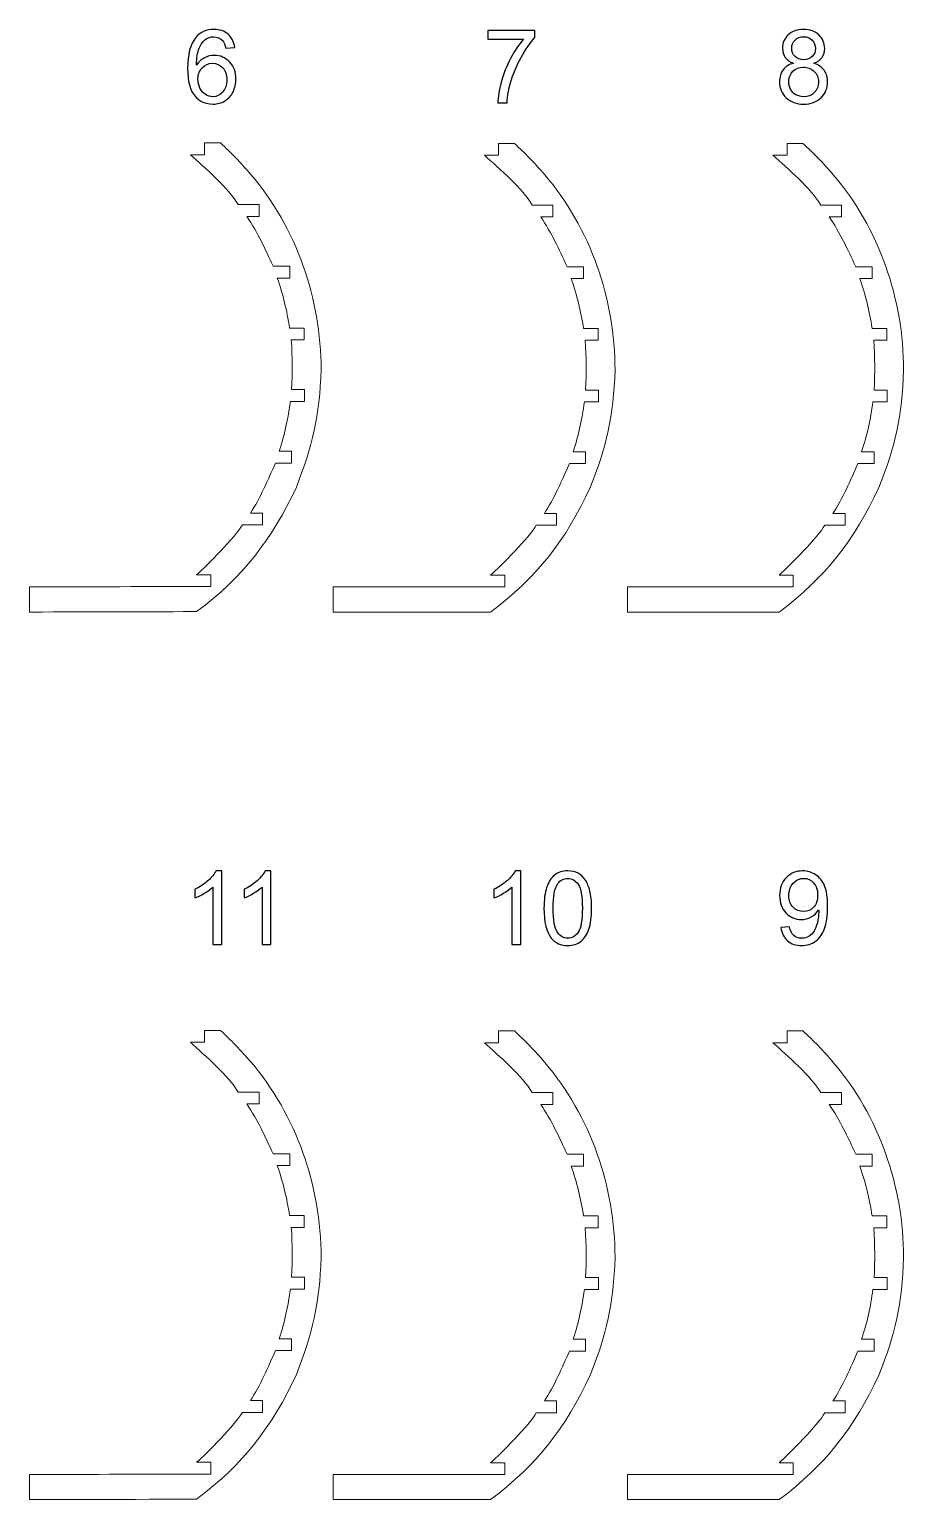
# Model space of a CAD drawing. Header units: millimetres. Extents: x 467 to 1359, y -935 to 982.
# Drawn here: x 1136.7 to 1359.4, y -488.8 to -114.6 of the extents above; entities that cross this region are included whole.
import ezdxf

# ---------------------------------------------------------------- set-up
doc = ezdxf.new("R2010")
doc.units = ezdxf.units.MM
doc.header["$MEASUREMENT"] = 0
doc.layers.add('layer 1', color=7, linetype='Continuous')

msp = doc.modelspace()

# ---------------------------------------------------------------- linework, layer by layer
at = {"layer": 'layer 1', "color": 242}
for points, knots in [([(1189.026, -119.2128), (1189.026, -119.2128), (1186.7628, -119.395), (1186.7628, -119.395), (1186.7628, -119.395), (1186.559, -118.4974), (1186.2685, -117.8427), (1185.8913, -117.4352), (1185.8913, -117.4352), (1185.2712, -116.7805), (1184.5038, -116.4553), (1183.5933, -116.4553), (1183.5933, -116.4553), (1182.8606, -116.4553), (1182.2102, -116.6591), (1181.6509, -117.0666), (1181.6509, -117.0666), (1180.9311, -117.5913), (1180.3675, -118.3544), (1179.9469, -119.3603), (1179.9469, -119.3603), (1179.5307, -120.3705), (1179.3139, -121.8056), (1179.2965, -123.6657), (1179.2965, -123.6657), (1179.8472, -122.8289), (1180.5236, -122.2045), (1181.3213, -121.8013), (1181.3213, -121.8013), (1182.1191, -121.3937), (1182.9516, -121.19), (1183.8274, -121.19), (1183.8274, -121.19), (1185.3536, -121.19), (1186.6544, -121.7536), (1187.7296, -122.8766), (1187.7296, -122.8766), (1188.8006, -123.9996), (1189.3382, -125.4477), (1189.3382, -127.2297), (1189.3382, -127.2297), (1189.3382, -128.4004), (1189.0867, -129.4843), (1188.5838, -130.4902), (1188.5838, -130.4902), (1188.0765, -131.4961), (1187.3871, -132.2636), (1186.5026, -132.7969), (1186.5026, -132.7969), (1185.6224, -133.3302), (1184.6209, -133.599), (1183.5022, -133.599), (1183.5022, -133.599), (1181.5988, -133.599), (1180.0423, -132.8966), (1178.8369, -131.4961), (1178.8369, -131.4961), (1177.6359, -130.0957), (1177.0333, -127.7847), (1177.0333, -124.5675), (1177.0333, -124.5675), (1177.0333, -120.9688), (1177.701, -118.35), (1179.0321, -116.7154), (1179.0321, -116.7154), (1180.194, -115.2933), (1181.7593, -114.5822), (1183.732, -114.5822), (1183.732, -114.5822), (1185.1975, -114.5822), (1186.4029, -114.9941), (1187.3394, -115.8136), (1187.3394, -115.8136), (1188.2759, -116.6331), (1188.8396, -117.7647), (1189.026, -119.2128)], [0, 0, 0, 0, 0.05, 0.05, 0.05, 0.05, 0.1, 0.1, 0.1, 0.1, 0.15, 0.15, 0.15, 0.15, 0.2, 0.2, 0.2, 0.2, 0.25, 0.25, 0.25, 0.25, 0.3, 0.3, 0.3, 0.3, 0.35, 0.35, 0.35, 0.35, 0.4, 0.4, 0.4, 0.4, 0.45, 0.45, 0.45, 0.45, 0.5, 0.5, 0.5, 0.5, 0.55, 0.55, 0.55, 0.55, 0.6, 0.6, 0.6, 0.6, 0.65, 0.65, 0.65, 0.65, 0.7, 0.7, 0.7, 0.7, 0.75, 0.75, 0.75, 0.75, 0.8, 0.8, 0.8, 0.8, 0.85, 0.85, 0.85, 0.85, 0.9, 0.9, 0.9, 0.9, 1, 1, 1, 1]), ([(1253.4674, -117.0796), (1253.4674, -117.0796), (1253.4674, -114.8944), (1253.4674, -114.8944), (1253.4674, -114.8944), (1253.4674, -114.8944), (1265.5122, -114.8944), (1265.5122, -114.8944), (1265.5122, -114.8944), (1265.5122, -114.8944), (1265.5122, -116.6634), (1265.5122, -116.6634), (1265.5122, -116.6634), (1264.3285, -117.9251), (1263.1492, -119.6031), (1261.9872, -121.6973), (1261.9872, -121.6973), (1260.8209, -123.7914), (1259.9234, -125.9463), (1259.286, -128.1619), (1259.286, -128.1619), (1258.8308, -129.7185), (1258.5359, -131.4311), (1258.4102, -133.2868), (1258.4102, -133.2868), (1258.4102, -133.2868), (1256.0689, -133.2868), (1256.0689, -133.2868), (1256.0689, -133.2868), (1256.0949, -131.8213), (1256.381, -130.048), (1256.9317, -127.9711), (1256.9317, -127.9711), (1257.4823, -125.89), (1258.2671, -123.8868), (1259.2947, -121.9574), (1259.2947, -121.9574), (1260.3223, -120.028), (1261.4149, -118.4021), (1262.5725, -117.0796), (1262.5725, -117.0796), (1262.5725, -117.0796), (1253.4674, -117.0796), (1253.4674, -117.0796)], [0, 0, 0, 0, 0.08333333, 0.08333333, 0.08333333, 0.08333333, 0.16666667, 0.16666667, 0.16666667, 0.16666667, 0.25, 0.25, 0.25, 0.25, 0.33333333, 0.33333333, 0.33333333, 0.33333333, 0.41666667, 0.41666667, 0.41666667, 0.41666667, 0.5, 0.5, 0.5, 0.5, 0.58333333, 0.58333333, 0.58333333, 0.58333333, 0.66666667, 0.66666667, 0.66666667, 0.66666667, 0.75, 0.75, 0.75, 0.75, 0.83333333, 0.83333333, 0.83333333, 0.83333333, 1, 1, 1, 1]), ([(1331.369, -123.1888), (1330.4195, -122.8419), (1329.7171, -122.3433), (1329.2575, -121.7016), (1329.2575, -121.7016), (1328.8022, -121.0556), (1328.5724, -120.2838), (1328.5724, -119.3863), (1328.5724, -119.3863), (1328.5724, -118.0292), (1329.058, -116.8932), (1330.0293, -115.9697), (1330.0293, -115.9697), (1331.0048, -115.0462), (1332.2969, -114.5822), (1333.9141, -114.5822), (1333.9141, -114.5822), (1335.5357, -114.5822), (1336.8451, -115.0548), (1337.8337, -116), (1337.8337, -116), (1338.8222, -116.9452), (1339.3165, -118.0942), (1339.3165, -119.4513), (1339.3165, -119.4513), (1339.3165, -120.3141), (1339.091, -121.0686), (1338.6401, -121.7059), (1338.6401, -121.7059), (1338.1892, -122.3476), (1337.5041, -122.8419), (1336.5806, -123.1888), (1336.5806, -123.1888), (1337.7209, -123.5616), (1338.5838, -124.16), (1339.1778, -124.9924), (1339.1778, -124.9924), (1339.7718, -125.8206), (1340.0709, -126.8091), (1340.0709, -127.9625), (1340.0709, -127.9625), (1340.0709, -129.5537), (1339.5073, -130.8891), (1338.3843, -131.9731), (1338.3843, -131.9731), (1337.257, -133.057), (1335.7785, -133.599), (1333.9445, -133.599), (1333.9445, -133.599), (1332.1104, -133.599), (1330.6319, -133.057), (1329.5046, -131.9687), (1329.5046, -131.9687), (1328.3817, -130.8804), (1327.818, -129.5233), (1327.818, -127.8974), (1327.818, -127.8974), (1327.818, -126.6877), (1328.1258, -125.6732), (1328.7415, -124.858), (1328.7415, -124.858), (1329.3572, -124.0386), (1330.233, -123.4836), (1331.369, -123.1888)], [0, 0, 0, 0, 0.05882353, 0.05882353, 0.05882353, 0.05882353, 0.11764706, 0.11764706, 0.11764706, 0.11764706, 0.17647059, 0.17647059, 0.17647059, 0.17647059, 0.23529412, 0.23529412, 0.23529412, 0.23529412, 0.29411765, 0.29411765, 0.29411765, 0.29411765, 0.35294118, 0.35294118, 0.35294118, 0.35294118, 0.41176471, 0.41176471, 0.41176471, 0.41176471, 0.47058824, 0.47058824, 0.47058824, 0.47058824, 0.52941176, 0.52941176, 0.52941176, 0.52941176, 0.58823529, 0.58823529, 0.58823529, 0.58823529, 0.64705882, 0.64705882, 0.64705882, 0.64705882, 0.70588235, 0.70588235, 0.70588235, 0.70588235, 0.76470588, 0.76470588, 0.76470588, 0.76470588, 0.82352941, 0.82352941, 0.82352941, 0.82352941, 0.88235294, 0.88235294, 0.88235294, 0.88235294, 1, 1, 1, 1]), ([(1330.9138, -119.3039), (1330.9138, -120.1884), (1331.1956, -120.9081), (1331.7549, -121.4675), (1331.7549, -121.4675), (1332.3185, -122.0268), (1333.0556, -122.3086), (1333.9705, -122.3086), (1333.9705, -122.3086), (1334.8593, -122.3086), (1335.5791, -122.0311), (1336.1384, -121.4761), (1336.1384, -121.4761), (1336.6977, -120.9211), (1336.9752, -120.2404), (1336.9752, -119.434), (1336.9752, -119.434), (1336.9752, -118.5928), (1336.689, -117.8861), (1336.1124, -117.3138), (1336.1124, -117.3138), (1335.54, -116.7415), (1334.816, -116.4553), (1333.9445, -116.4553), (1333.9445, -116.4553), (1333.0643, -116.4553), (1332.3402, -116.7371), (1331.7679, -117.2964), (1331.7679, -117.2964), (1331.1999, -117.8557), (1330.9138, -118.5235), (1330.9138, -119.3039)], [0, 0, 0, 0, 0.11111111, 0.11111111, 0.11111111, 0.11111111, 0.22222222, 0.22222222, 0.22222222, 0.22222222, 0.33333333, 0.33333333, 0.33333333, 0.33333333, 0.44444444, 0.44444444, 0.44444444, 0.44444444, 0.55555556, 0.55555556, 0.55555556, 0.55555556, 0.66666667, 0.66666667, 0.66666667, 0.66666667, 0.77777778, 0.77777778, 0.77777778, 0.77777778, 1, 1, 1, 1]), ([(1179.6607, -127.2514), (1179.6607, -128.0405), (1179.8298, -128.7949), (1180.1637, -129.5147), (1180.1637, -129.5147), (1180.4975, -130.2344), (1180.9658, -130.7807), (1181.5598, -131.1579), (1181.5598, -131.1579), (1182.1582, -131.5351), (1182.7912, -131.7259), (1183.4632, -131.7259), (1183.4632, -131.7259), (1184.4388, -131.7259), (1185.2712, -131.3357), (1185.9606, -130.5553), (1185.9606, -130.5553), (1186.65, -129.7748), (1186.9969, -128.7169), (1186.9969, -127.3771), (1186.9969, -127.3771), (1186.9969, -126.0894), (1186.6544, -125.0748), (1185.9736, -124.3334), (1185.9736, -124.3334), (1185.2929, -123.592), (1184.4258, -123.2191), (1183.3722, -123.2191), (1183.3722, -123.2191), (1182.3403, -123.2191), (1181.4601, -123.592), (1180.7404, -124.3334), (1180.7404, -124.3334), (1180.0206, -125.0748), (1179.6607, -126.046), (1179.6607, -127.2514)], [0, 0, 0, 0, 0.1, 0.1, 0.1, 0.1, 0.2, 0.2, 0.2, 0.2, 0.3, 0.3, 0.3, 0.3, 0.4, 0.4, 0.4, 0.4, 0.5, 0.5, 0.5, 0.5, 0.6, 0.6, 0.6, 0.6, 0.7, 0.7, 0.7, 0.7, 0.8, 0.8, 0.8, 0.8, 1, 1, 1, 1]), ([(1330.1593, -127.9148), (1330.1593, -128.5695), (1330.3111, -129.1982), (1330.6146, -129.8095), (1330.6146, -129.8095), (1330.9181, -130.4165), (1331.3777, -130.8891), (1331.9934, -131.223), (1331.9934, -131.223), (1332.6047, -131.5568), (1333.2637, -131.7259), (1333.9618, -131.7259), (1333.9618, -131.7259), (1335.0631, -131.7259), (1335.9649, -131.3747), (1336.6717, -130.6723), (1336.6717, -130.6723), (1337.3784, -129.9699), (1337.7296, -129.0768), (1337.7296, -127.9928), (1337.7296, -127.9928), (1337.7296, -126.8915), (1337.3654, -125.981), (1336.6413, -125.2613), (1336.6413, -125.2613), (1335.9129, -124.5415), (1334.9937, -124.1817), (1333.8881, -124.1817), (1333.8881, -124.1817), (1332.8042, -124.1817), (1331.9153, -124.5372), (1331.2129, -125.2483), (1331.2129, -125.2483), (1330.5105, -125.9593), (1330.1593, -126.8482), (1330.1593, -127.9148)], [0, 0, 0, 0, 0.1, 0.1, 0.1, 0.1, 0.2, 0.2, 0.2, 0.2, 0.3, 0.3, 0.3, 0.3, 0.4, 0.4, 0.4, 0.4, 0.5, 0.5, 0.5, 0.5, 0.6, 0.6, 0.6, 0.6, 0.7, 0.7, 0.7, 0.7, 0.8, 0.8, 0.8, 0.8, 1, 1, 1, 1]), ([(1185.7222, -347.4937), (1185.7222, -347.4937), (1183.4329, -347.4937), (1183.4329, -347.4937), (1183.4329, -347.4937), (1183.4329, -347.4937), (1183.4329, -332.9168), (1183.4329, -332.9168), (1183.4329, -332.9168), (1182.8822, -333.4458), (1182.1582, -333.9704), (1181.265, -334.495), (1181.265, -334.495), (1180.3718, -335.0197), (1179.5654, -335.4142), (1178.8543, -335.6744), (1178.8543, -335.6744), (1178.8543, -335.6744), (1178.8543, -333.4631), (1178.8543, -333.4631), (1178.8543, -333.4631), (1180.1333, -332.8648), (1181.252, -332.1364), (1182.2102, -331.2779), (1182.2102, -331.2779), (1183.1684, -330.4237), (1183.8491, -329.5956), (1184.248, -328.7891), (1184.248, -328.7891), (1184.248, -328.7891), (1185.7222, -328.7891), (1185.7222, -328.7891), (1185.7222, -328.7891), (1185.7222, -328.7891), (1185.7222, -347.4937), (1185.7222, -347.4937)], [0, 0, 0, 0, 0.1, 0.1, 0.1, 0.1, 0.2, 0.2, 0.2, 0.2, 0.3, 0.3, 0.3, 0.3, 0.4, 0.4, 0.4, 0.4, 0.5, 0.5, 0.5, 0.5, 0.6, 0.6, 0.6, 0.6, 0.7, 0.7, 0.7, 0.7, 0.8, 0.8, 0.8, 0.8, 1, 1, 1, 1]), ([(1198.2613, -347.4937), (1198.2613, -347.4937), (1195.972, -347.4937), (1195.972, -347.4937), (1195.972, -347.4937), (1195.972, -347.4937), (1195.972, -332.9168), (1195.972, -332.9168), (1195.972, -332.9168), (1195.4213, -333.4458), (1194.6973, -333.9704), (1193.8041, -334.495), (1193.8041, -334.495), (1192.9109, -335.0197), (1192.1045, -335.4142), (1191.3934, -335.6744), (1191.3934, -335.6744), (1191.3934, -335.6744), (1191.3934, -333.4631), (1191.3934, -333.4631), (1191.3934, -333.4631), (1192.6724, -332.8648), (1193.7911, -332.1364), (1194.7493, -331.2779), (1194.7493, -331.2779), (1195.7075, -330.4237), (1196.3882, -329.5956), (1196.7871, -328.7891), (1196.7871, -328.7891), (1196.7871, -328.7891), (1198.2613, -328.7891), (1198.2613, -328.7891), (1198.2613, -328.7891), (1198.2613, -328.7891), (1198.2613, -347.4937), (1198.2613, -347.4937)], [0, 0, 0, 0, 0.1, 0.1, 0.1, 0.1, 0.2, 0.2, 0.2, 0.2, 0.3, 0.3, 0.3, 0.3, 0.4, 0.4, 0.4, 0.4, 0.5, 0.5, 0.5, 0.5, 0.6, 0.6, 0.6, 0.6, 0.7, 0.7, 0.7, 0.7, 0.8, 0.8, 0.8, 0.8, 1, 1, 1, 1]), ([(1261.9222, -347.4937), (1261.9222, -347.4937), (1259.6329, -347.4937), (1259.6329, -347.4937), (1259.6329, -347.4937), (1259.6329, -347.4937), (1259.6329, -332.9168), (1259.6329, -332.9168), (1259.6329, -332.9168), (1259.0822, -333.4458), (1258.3582, -333.9704), (1257.465, -334.495), (1257.465, -334.495), (1256.5718, -335.0197), (1255.7654, -335.4142), (1255.0543, -335.6744), (1255.0543, -335.6744), (1255.0543, -335.6744), (1255.0543, -333.4631), (1255.0543, -333.4631), (1255.0543, -333.4631), (1256.3333, -332.8648), (1257.452, -332.1364), (1258.4102, -331.2779), (1258.4102, -331.2779), (1259.3684, -330.4237), (1260.0491, -329.5956), (1260.448, -328.7891), (1260.448, -328.7891), (1260.448, -328.7891), (1261.9222, -328.7891), (1261.9222, -328.7891), (1261.9222, -328.7891), (1261.9222, -328.7891), (1261.9222, -347.4937), (1261.9222, -347.4937)], [0, 0, 0, 0, 0.1, 0.1, 0.1, 0.1, 0.2, 0.2, 0.2, 0.2, 0.3, 0.3, 0.3, 0.3, 0.4, 0.4, 0.4, 0.4, 0.5, 0.5, 0.5, 0.5, 0.6, 0.6, 0.6, 0.6, 0.7, 0.7, 0.7, 0.7, 0.8, 0.8, 0.8, 0.8, 1, 1, 1, 1]), ([(1267.8058, -338.3018), (1267.8058, -336.1036), (1268.0313, -334.3259), (1268.4822, -332.9818), (1268.4822, -332.9818), (1268.9375, -331.6334), (1269.6095, -330.5972), (1270.5027, -329.8731), (1270.5027, -329.8731), (1271.3915, -329.149), (1272.5145, -328.7891), (1273.8672, -328.7891), (1273.8672, -328.7891), (1274.8645, -328.7891), (1275.7403, -328.9886), (1276.4991, -329.3918), (1276.4991, -329.3918), (1277.2535, -329.795), (1277.8778, -330.376), (1278.3634, -331.1348), (1278.3634, -331.1348), (1278.8491, -331.8892), (1279.2306, -332.8127), (1279.5081, -333.901), (1279.5081, -333.901), (1279.7899, -334.9893), (1279.9287, -336.4591), (1279.9287, -338.3018), (1279.9287, -338.3018), (1279.9287, -340.4871), (1279.7032, -342.2561), (1279.2566, -343.6002), (1279.2566, -343.6002), (1278.81, -344.9486), (1278.138, -345.9848), (1277.2448, -346.7133), (1277.2448, -346.7133), (1276.356, -347.4417), (1275.2287, -347.8059), (1273.8672, -347.8059), (1273.8672, -347.8059), (1272.0766, -347.8059), (1270.6674, -347.1685), (1269.6442, -345.8895), (1269.6442, -345.8895), (1268.4172, -344.3286), (1267.8058, -341.8008), (1267.8058, -338.3018)], [0, 0, 0, 0, 0.07692308, 0.07692308, 0.07692308, 0.07692308, 0.15384615, 0.15384615, 0.15384615, 0.15384615, 0.23076923, 0.23076923, 0.23076923, 0.23076923, 0.30769231, 0.30769231, 0.30769231, 0.30769231, 0.38461538, 0.38461538, 0.38461538, 0.38461538, 0.46153846, 0.46153846, 0.46153846, 0.46153846, 0.53846154, 0.53846154, 0.53846154, 0.53846154, 0.61538462, 0.61538462, 0.61538462, 0.61538462, 0.69230769, 0.69230769, 0.69230769, 0.69230769, 0.76923077, 0.76923077, 0.76923077, 0.76923077, 0.84615385, 0.84615385, 0.84615385, 0.84615385, 1, 1, 1, 1]), ([(1328.1822, -343.1753), (1328.1822, -343.1753), (1330.3674, -342.9932), (1330.3674, -342.9932), (1330.3674, -342.9932), (1330.5539, -344.0251), (1330.9094, -344.7708), (1331.434, -345.2348), (1331.434, -345.2348), (1331.9587, -345.6987), (1332.6307, -345.9328), (1333.4545, -345.9328), (1333.4545, -345.9328), (1334.1569, -345.9328), (1334.7726, -345.7724), (1335.3059, -345.4472), (1335.3059, -345.4472), (1335.8392, -345.1264), (1336.2728, -344.6971), (1336.6066, -344.1551), (1336.6066, -344.1551), (1336.9405, -343.6175), (1337.2223, -342.8891), (1337.4521, -341.9742), (1337.4521, -341.9742), (1337.6819, -341.0594), (1337.7946, -340.1272), (1337.7946, -339.1777), (1337.7946, -339.1777), (1337.7946, -339.0779), (1337.7903, -338.9219), (1337.7816, -338.7181), (1337.7816, -338.7181), (1337.3264, -339.4465), (1336.702, -340.0405), (1335.9129, -340.4914), (1335.9129, -340.4914), (1335.1238, -340.9467), (1334.2653, -341.1721), (1333.3461, -341.1721), (1333.3461, -341.1721), (1331.8069, -341.1721), (1330.5062, -340.6128), (1329.4396, -339.4942), (1329.4396, -339.4942), (1328.3773, -338.3799), (1327.844, -336.9057), (1327.844, -335.076), (1327.844, -335.076), (1327.844, -333.1856), (1328.399, -331.6681), (1329.5133, -330.5148), (1329.5133, -330.5148), (1330.6233, -329.3658), (1332.015, -328.7891), (1333.693, -328.7891), (1333.693, -328.7891), (1334.8983, -328.7891), (1336.004, -329.1143), (1337.0099, -329.769), (1337.0099, -329.769), (1338.0114, -330.4194), (1338.7702, -331.3472), (1339.2905, -332.5569), (1339.2905, -332.5569), (1339.8108, -333.7623), (1340.0709, -335.5096), (1340.0709, -337.7946), (1340.0709, -337.7946), (1340.0709, -340.1749), (1339.8151, -342.0696), (1339.2992, -343.4788), (1339.2992, -343.4788), (1338.7832, -344.8922), (1338.0114, -345.9632), (1336.9925, -346.7003), (1336.9925, -346.7003), (1335.9736, -347.4373), (1334.7813, -347.8059), (1333.4112, -347.8059), (1333.4112, -347.8059), (1331.9543, -347.8059), (1330.7663, -347.4026), (1329.8428, -346.5919), (1329.8428, -346.5919), (1328.9236, -345.7811), (1328.3686, -344.6408), (1328.1822, -343.1753)], [0, 0, 0, 0, 0.04347826, 0.04347826, 0.04347826, 0.04347826, 0.08695652, 0.08695652, 0.08695652, 0.08695652, 0.13043478, 0.13043478, 0.13043478, 0.13043478, 0.17391304, 0.17391304, 0.17391304, 0.17391304, 0.2173913, 0.2173913, 0.2173913, 0.2173913, 0.26086957, 0.26086957, 0.26086957, 0.26086957, 0.30434783, 0.30434783, 0.30434783, 0.30434783, 0.34782609, 0.34782609, 0.34782609, 0.34782609, 0.39130435, 0.39130435, 0.39130435, 0.39130435, 0.43478261, 0.43478261, 0.43478261, 0.43478261, 0.47826087, 0.47826087, 0.47826087, 0.47826087, 0.52173913, 0.52173913, 0.52173913, 0.52173913, 0.56521739, 0.56521739, 0.56521739, 0.56521739, 0.60869565, 0.60869565, 0.60869565, 0.60869565, 0.65217391, 0.65217391, 0.65217391, 0.65217391, 0.69565217, 0.69565217, 0.69565217, 0.69565217, 0.73913043, 0.73913043, 0.73913043, 0.73913043, 0.7826087, 0.7826087, 0.7826087, 0.7826087, 0.82608696, 0.82608696, 0.82608696, 0.82608696, 0.86956522, 0.86956522, 0.86956522, 0.86956522, 0.91304348, 0.91304348, 0.91304348, 0.91304348, 1, 1, 1, 1]), ([(1270.1471, -338.3105), (1270.1471, -341.3759), (1270.5027, -343.4137), (1271.2181, -344.4196), (1271.2181, -344.4196), (1271.9335, -345.4299), (1272.818, -345.9328), (1273.8672, -345.9328), (1273.8672, -345.9328), (1274.9165, -345.9328), (1275.801, -345.4255), (1276.5164, -344.4153), (1276.5164, -344.4153), (1277.2318, -343.4007), (1277.5873, -341.3672), (1277.5873, -338.3105), (1277.5873, -338.3105), (1277.5873, -335.2451), (1277.2318, -333.2073), (1276.5164, -332.2014), (1276.5164, -332.2014), (1275.8053, -331.1912), (1274.9122, -330.6882), (1273.8412, -330.6882), (1273.8412, -330.6882), (1272.792, -330.6882), (1271.9508, -331.1348), (1271.3221, -332.0236), (1271.3221, -332.0236), (1270.5374, -333.1553), (1270.1471, -335.2538), (1270.1471, -338.3105)], [0, 0, 0, 0, 0.11111111, 0.11111111, 0.11111111, 0.11111111, 0.22222222, 0.22222222, 0.22222222, 0.22222222, 0.33333333, 0.33333333, 0.33333333, 0.33333333, 0.44444444, 0.44444444, 0.44444444, 0.44444444, 0.55555556, 0.55555556, 0.55555556, 0.55555556, 0.66666667, 0.66666667, 0.66666667, 0.66666667, 0.77777778, 0.77777778, 0.77777778, 0.77777778, 1, 1, 1, 1]), ([(1337.5215, -334.959), (1337.5215, -333.6495), (1337.1746, -332.609), (1336.4809, -331.8415), (1336.4809, -331.8415), (1335.7915, -331.0741), (1334.9504, -330.6882), (1333.9618, -330.6882), (1333.9618, -330.6882), (1332.9386, -330.6882), (1332.0541, -331.1001), (1331.3083, -331.9282), (1331.3083, -331.9282), (1330.5582, -332.7564), (1330.1853, -333.8316), (1330.1853, -335.1497), (1330.1853, -335.1497), (1330.1853, -336.3334), (1330.5409, -337.2959), (1331.2476, -338.033), (1331.2476, -338.033), (1331.9587, -338.7744), (1332.8432, -339.143), (1333.8968, -339.143), (1333.8968, -339.143), (1334.9547, -339.143), (1335.8219, -338.7744), (1336.5026, -338.033), (1336.5026, -338.033), (1337.1833, -337.2959), (1337.5215, -336.2684), (1337.5215, -334.959)], [0, 0, 0, 0, 0.11111111, 0.11111111, 0.11111111, 0.11111111, 0.22222222, 0.22222222, 0.22222222, 0.22222222, 0.33333333, 0.33333333, 0.33333333, 0.33333333, 0.44444444, 0.44444444, 0.44444444, 0.44444444, 0.55555556, 0.55555556, 0.55555556, 0.55555556, 0.66666667, 0.66666667, 0.66666667, 0.66666667, 0.77777778, 0.77777778, 0.77777778, 0.77777778, 1, 1, 1, 1])]:
    msp.add_open_spline(points, degree=3, knots=knots, dxfattribs=at)
at = {"layer": 'layer 1', "color": 177, "lineweight": 9}
for points in [[(1136.7102, -262.8946), (1142.1137, -262.8946), (1179.3187, -262.7888), (1179.3187, -262.7888), (1179.3187, -262.7888), (1191.1745, -253.8958), (1198.4682, -244.4974), (1204.7187, -231.0812), (1204.7187, -231.0812), (1208.8287, -220.7387), (1210.6691, -212.9807), (1211.0264, -201.1939), (1211.0264, -201.1939), (1211.0264, -192.1462), (1209.4318, -183.1241), (1206.412, -174.5874), (1206.412, -174.5874), (1203.4306, -166.2816), (1198.8947, -158.1685), (1193.1194, -151.4946), (1193.1194, -151.4946), (1190.5575, -148.5368), (1188.082, -145.9341), (1185.3727, -143.4859), (1185.3727, -143.4859), (1185.3727, -143.4859), (1181.3295, -143.4859), (1181.3295, -143.4859), (1181.3295, -143.4859), (1181.3295, -143.4859), (1181.3295, -146.4859), (1181.3295, -146.4859), (1181.3295, -146.4859), (1180.0948, -146.4859), (1178.9625, -146.4859), (1177.7278, -146.4859), (1177.7278, -146.4859), (1181.424, -149.8265), (1187.4935, -155.036), (1189.9186, -159.1915), (1189.9186, -159.1915), (1189.9186, -159.1915), (1195.2149, -159.1915), (1195.2149, -159.1915), (1195.2149, -159.1915), (1195.2149, -159.1915), (1195.2149, -162.1915), (1195.2149, -162.1915), (1195.2149, -162.1915), (1194.1495, -162.1915), (1193.1459, -162.1915), (1192.0805, -162.1915), (1192.0805, -162.1915), (1194.8695, -166.3501), (1196.7525, -170.3434), (1198.8132, -174.8838), (1198.8132, -174.8838), (1198.8132, -174.8838), (1203.0254, -174.8866), (1203.0254, -174.8866), (1203.0254, -174.8866), (1203.0254, -174.8866), (1203.0254, -177.8866), (1203.0254, -177.8866), (1203.0254, -177.8866), (1201.96, -177.8866), (1200.9299, -177.8866), (1199.8645, -177.8866), (1199.8645, -177.8866), (1201.3498, -182.1996), (1202.2932, -186.0886), (1203.0089, -190.5923), (1203.0089, -190.5923), (1203.0089, -190.5923), (1206.7295, -190.5923), (1206.7295, -190.5923), (1206.7295, -190.5923), (1206.7295, -190.5923), (1206.7295, -193.5923), (1206.7295, -193.5923), (1206.7295, -193.5923), (1205.6288, -193.5923), (1204.5345, -193.5923), (1203.4338, -193.5923), (1203.4338, -193.5923), (1203.7207, -198.2271), (1203.7459, -201.6498), (1203.5125, -206.2874), (1203.5125, -206.2874), (1203.5125, -206.2874), (1206.8142, -206.2874), (1206.8142, -206.2874), (1206.8142, -206.2874), (1206.8142, -206.2874), (1206.8009, -209.2874), (1206.8009, -209.2874), (1206.8009, -209.2874), (1205.6015, -209.2874), (1204.4027, -209.2874), (1203.2033, -209.2874), (1203.2033, -209.2874), (1202.5926, -213.8007), (1201.7872, -217.6585), (1200.316, -221.9796), (1200.316, -221.9796), (1200.316, -221.9796), (1203.5122, -221.9824), (1203.5122, -221.9824), (1203.5122, -221.9824), (1203.5122, -221.9824), (1203.5122, -224.9824), (1203.5122, -224.9824), (1203.5122, -224.9824), (1203.5122, -224.9824), (1199.3823, -224.9824), (1199.3823, -224.9824), (1199.3823, -224.9824), (1197.6128, -229.0684), (1195.471, -233.9985), (1193.0135, -237.6852), (1193.0135, -237.6852), (1193.0135, -237.6852), (1196.125, -237.688), (1196.125, -237.688), (1196.125, -237.688), (1196.125, -237.688), (1196.1118, -240.688), (1196.1118, -240.688), (1196.1118, -240.688), (1194.4114, -240.688), (1192.6638, -240.688), (1190.9634, -240.688), (1190.9634, -240.688), (1189.2012, -243.7472), (1181.9302, -251.1061), (1179.3105, -253.3937), (1179.3105, -253.3937), (1179.3105, -253.3937), (1182.9269, -253.3937), (1182.9269, -253.3937), (1182.9269, -253.3937), (1182.9269, -253.3937), (1182.917, -256.3937), (1182.917, -256.3937), (1182.917, -256.3937), (1166.153, -256.3937), (1153.4742, -256.4995), (1136.7102, -256.4995), (1136.7102, -256.4995), (1136.7102, -258.6655), (1136.7102, -260.7286), (1136.7102, -262.8946)], [(1136.7102, -488.8291), (1142.1137, -488.8291), (1179.3187, -488.7233), (1179.3187, -488.7233), (1179.3187, -488.7233), (1191.1745, -479.8303), (1198.4682, -470.4319), (1204.7187, -457.0157), (1204.7187, -457.0157), (1208.8287, -446.6732), (1210.6691, -438.9152), (1211.0264, -427.1284), (1211.0264, -427.1284), (1211.0264, -418.0807), (1209.4318, -409.0586), (1206.412, -400.5219), (1206.412, -400.5219), (1203.4306, -392.2161), (1198.8947, -384.103), (1193.1194, -377.4291), (1193.1194, -377.4291), (1190.5575, -374.4713), (1188.082, -371.8686), (1185.3727, -369.4204), (1185.3727, -369.4204), (1185.3727, -369.4204), (1181.3295, -369.4204), (1181.3295, -369.4204), (1181.3295, -369.4204), (1181.3295, -369.4204), (1181.3295, -372.4204), (1181.3295, -372.4204), (1181.3295, -372.4204), (1180.0948, -372.4204), (1178.9625, -372.4204), (1177.7278, -372.4204), (1177.7278, -372.4204), (1181.424, -375.761), (1187.4935, -380.9705), (1189.9186, -385.126), (1189.9186, -385.126), (1189.9186, -385.126), (1195.2149, -385.126), (1195.2149, -385.126), (1195.2149, -385.126), (1195.2149, -385.126), (1195.2149, -388.126), (1195.2149, -388.126), (1195.2149, -388.126), (1194.1495, -388.126), (1193.1459, -388.126), (1192.0805, -388.126), (1192.0805, -388.126), (1194.8695, -392.2846), (1196.7525, -396.2779), (1198.8132, -400.8183), (1198.8132, -400.8183), (1198.8132, -400.8183), (1203.0254, -400.8211), (1203.0254, -400.8211), (1203.0254, -400.8211), (1203.0254, -400.8211), (1203.0254, -403.8211), (1203.0254, -403.8211), (1203.0254, -403.8211), (1201.96, -403.8211), (1200.9299, -403.8211), (1199.8645, -403.8211), (1199.8645, -403.8211), (1201.3498, -408.1341), (1202.2932, -412.0231), (1203.0089, -416.5268), (1203.0089, -416.5268), (1203.0089, -416.5268), (1206.7295, -416.5268), (1206.7295, -416.5268), (1206.7295, -416.5268), (1206.7295, -416.5268), (1206.7295, -419.5268), (1206.7295, -419.5268), (1206.7295, -419.5268), (1205.6288, -419.5268), (1204.5345, -419.5268), (1203.4338, -419.5268), (1203.4338, -419.5268), (1203.7207, -424.1616), (1203.7459, -427.5843), (1203.5125, -432.2219), (1203.5125, -432.2219), (1203.5125, -432.2219), (1206.8142, -432.2219), (1206.8142, -432.2219), (1206.8142, -432.2219), (1206.8142, -432.2219), (1206.8009, -435.2219), (1206.8009, -435.2219), (1206.8009, -435.2219), (1205.6015, -435.2219), (1204.4027, -435.2219), (1203.2033, -435.2219), (1203.2033, -435.2219), (1202.5926, -439.7352), (1201.7872, -443.593), (1200.316, -447.9141), (1200.316, -447.9141), (1200.316, -447.9141), (1203.5122, -447.9169), (1203.5122, -447.9169), (1203.5122, -447.9169), (1203.5122, -447.9169), (1203.5122, -450.9169), (1203.5122, -450.9169), (1203.5122, -450.9169), (1203.5122, -450.9169), (1199.3823, -450.9169), (1199.3823, -450.9169), (1199.3823, -450.9169), (1197.6128, -455.0029), (1195.471, -459.933), (1193.0135, -463.6197), (1193.0135, -463.6197), (1193.0135, -463.6197), (1196.125, -463.6225), (1196.125, -463.6225), (1196.125, -463.6225), (1196.125, -463.6225), (1196.1118, -466.6225), (1196.1118, -466.6225), (1196.1118, -466.6225), (1194.4114, -466.6225), (1192.6638, -466.6225), (1190.9634, -466.6225), (1190.9634, -466.6225), (1189.2012, -469.6817), (1181.9302, -477.0406), (1179.3105, -479.3282), (1179.3105, -479.3282), (1179.3105, -479.3282), (1182.9269, -479.3282), (1182.9269, -479.3282), (1182.9269, -479.3282), (1182.9269, -479.3282), (1182.917, -482.3282), (1182.917, -482.3282), (1182.917, -482.3282), (1166.153, -482.3282), (1153.4742, -482.434), (1136.7102, -482.434), (1136.7102, -482.434), (1136.7102, -484.6), (1136.7102, -486.6631), (1136.7102, -488.8291)]]:
    msp.add_open_spline(points, degree=3, knots=[0, 0, 0, 0, 0.02564103, 0.02564103, 0.02564103, 0.02564103, 0.05128205, 0.05128205, 0.05128205, 0.05128205, 0.07692308, 0.07692308, 0.07692308, 0.07692308, 0.1025641, 0.1025641, 0.1025641, 0.1025641, 0.12820513, 0.12820513, 0.12820513, 0.12820513, 0.15384615, 0.15384615, 0.15384615, 0.15384615, 0.17948718, 0.17948718, 0.17948718, 0.17948718, 0.20512821, 0.20512821, 0.20512821, 0.20512821, 0.23076923, 0.23076923, 0.23076923, 0.23076923, 0.25641026, 0.25641026, 0.25641026, 0.25641026, 0.28205128, 0.28205128, 0.28205128, 0.28205128, 0.30769231, 0.30769231, 0.30769231, 0.30769231, 0.33333333, 0.33333333, 0.33333333, 0.33333333, 0.35897436, 0.35897436, 0.35897436, 0.35897436, 0.38461538, 0.38461538, 0.38461538, 0.38461538, 0.41025641, 0.41025641, 0.41025641, 0.41025641, 0.43589744, 0.43589744, 0.43589744, 0.43589744, 0.46153846, 0.46153846, 0.46153846, 0.46153846, 0.48717949, 0.48717949, 0.48717949, 0.48717949, 0.51282051, 0.51282051, 0.51282051, 0.51282051, 0.53846154, 0.53846154, 0.53846154, 0.53846154, 0.56410256, 0.56410256, 0.56410256, 0.56410256, 0.58974359, 0.58974359, 0.58974359, 0.58974359, 0.61538462, 0.61538462, 0.61538462, 0.61538462, 0.64102564, 0.64102564, 0.64102564, 0.64102564, 0.66666667, 0.66666667, 0.66666667, 0.66666667, 0.69230769, 0.69230769, 0.69230769, 0.69230769, 0.71794872, 0.71794872, 0.71794872, 0.71794872, 0.74358974, 0.74358974, 0.74358974, 0.74358974, 0.76923077, 0.76923077, 0.76923077, 0.76923077, 0.79487179, 0.79487179, 0.79487179, 0.79487179, 0.82051282, 0.82051282, 0.82051282, 0.82051282, 0.84615385, 0.84615385, 0.84615385, 0.84615385, 0.87179487, 0.87179487, 0.87179487, 0.87179487, 0.8974359, 0.8974359, 0.8974359, 0.8974359, 0.92307692, 0.92307692, 0.92307692, 0.92307692, 0.94871795, 0.94871795, 0.94871795, 0.94871795, 1, 1, 1, 1], dxfattribs=at)
at = {"layer": 'layer 1', "color": 242, "lineweight": 9}
for points in [[(1214.1167, -262.8946), (1219.5202, -262.8946), (1254.2063, -262.8946), (1254.2063, -262.8946), (1254.2063, -262.8946), (1266.0621, -254.0016), (1273.3558, -244.6032), (1279.6063, -231.187), (1279.6063, -231.187), (1283.7163, -220.8445), (1285.5567, -213.0865), (1285.914, -201.2997), (1285.914, -201.2997), (1285.914, -192.252), (1284.3194, -183.2299), (1281.2996, -174.6932), (1281.2996, -174.6932), (1278.3182, -166.3874), (1273.7823, -158.2743), (1268.007, -151.6004), (1268.007, -151.6004), (1265.4451, -148.6426), (1262.9696, -146.0399), (1260.2603, -143.5917), (1260.2603, -143.5917), (1260.2603, -143.5917), (1256.2171, -143.5917), (1256.2171, -143.5917), (1256.2171, -143.5917), (1256.2171, -143.5917), (1256.2171, -146.5917), (1256.2171, -146.5917), (1256.2171, -146.5917), (1254.9824, -146.5917), (1253.8501, -146.5917), (1252.6154, -146.5917), (1252.6154, -146.5917), (1256.3116, -149.9323), (1262.3811, -155.1418), (1264.8062, -159.2973), (1264.8062, -159.2973), (1264.8062, -159.2973), (1270.1025, -159.2973), (1270.1025, -159.2973), (1270.1025, -159.2973), (1270.1025, -159.2973), (1270.1025, -162.2973), (1270.1025, -162.2973), (1270.1025, -162.2973), (1269.0371, -162.2973), (1268.0335, -162.2973), (1266.9681, -162.2973), (1266.9681, -162.2973), (1269.7571, -166.4559), (1271.6401, -170.4492), (1273.7008, -174.9896), (1273.7008, -174.9896), (1273.7008, -174.9896), (1277.913, -174.9924), (1277.913, -174.9924), (1277.913, -174.9924), (1277.913, -174.9924), (1277.913, -177.9924), (1277.913, -177.9924), (1277.913, -177.9924), (1276.8476, -177.9924), (1275.8175, -177.9924), (1274.7521, -177.9924), (1274.7521, -177.9924), (1276.2374, -182.3054), (1277.1808, -186.1944), (1277.8965, -190.6981), (1277.8965, -190.6981), (1277.8965, -190.6981), (1281.6171, -190.6981), (1281.6171, -190.6981), (1281.6171, -190.6981), (1281.6171, -190.6981), (1281.6171, -193.6981), (1281.6171, -193.6981), (1281.6171, -193.6981), (1280.5164, -193.6981), (1279.4221, -193.6981), (1278.3214, -193.6981), (1278.3214, -193.6981), (1278.6083, -198.3329), (1278.6335, -201.7556), (1278.4001, -206.3932), (1278.4001, -206.3932), (1278.4001, -206.3932), (1281.7018, -206.3932), (1281.7018, -206.3932), (1281.7018, -206.3932), (1281.7018, -206.3932), (1281.6885, -209.3932), (1281.6885, -209.3932), (1281.6885, -209.3932), (1280.4891, -209.3932), (1279.2903, -209.3932), (1278.0909, -209.3932), (1278.0909, -209.3932), (1277.4802, -213.9065), (1276.6748, -217.7643), (1275.2036, -222.0854), (1275.2036, -222.0854), (1275.2036, -222.0854), (1278.3998, -222.0882), (1278.3998, -222.0882), (1278.3998, -222.0882), (1278.3998, -222.0882), (1278.3998, -225.0882), (1278.3998, -225.0882), (1278.3998, -225.0882), (1278.3998, -225.0882), (1274.2699, -225.0882), (1274.2699, -225.0882), (1274.2699, -225.0882), (1272.5004, -229.1742), (1270.3586, -234.1043), (1267.9011, -237.791), (1267.9011, -237.791), (1267.9011, -237.791), (1271.0126, -237.7938), (1271.0126, -237.7938), (1271.0126, -237.7938), (1271.0126, -237.7938), (1270.9994, -240.7938), (1270.9994, -240.7938), (1270.9994, -240.7938), (1269.299, -240.7938), (1267.5514, -240.7938), (1265.851, -240.7938), (1265.851, -240.7938), (1264.0888, -243.853), (1256.8178, -251.2119), (1254.1981, -253.4995), (1254.1981, -253.4995), (1254.1981, -253.4995), (1257.8145, -253.4995), (1257.8145, -253.4995), (1257.8145, -253.4995), (1257.8145, -253.4995), (1257.8046, -256.4995), (1257.8046, -256.4995), (1257.8046, -256.4995), (1241.0406, -256.4995), (1230.8807, -256.4995), (1214.1167, -256.4995), (1214.1167, -256.4995), (1214.1167, -258.6655), (1214.1167, -260.7286), (1214.1167, -262.8946)], [(1214.1167, -488.8291), (1219.5202, -488.8291), (1254.2063, -488.8291), (1254.2063, -488.8291), (1254.2063, -488.8291), (1266.0621, -479.9361), (1273.3558, -470.5377), (1279.6063, -457.1215), (1279.6063, -457.1215), (1283.7163, -446.779), (1285.5567, -439.021), (1285.914, -427.2342), (1285.914, -427.2342), (1285.914, -418.1865), (1284.3194, -409.1644), (1281.2996, -400.6277), (1281.2996, -400.6277), (1278.3182, -392.3219), (1273.7823, -384.2088), (1268.007, -377.5349), (1268.007, -377.5349), (1265.4451, -374.5771), (1262.9696, -371.9744), (1260.2603, -369.5262), (1260.2603, -369.5262), (1260.2603, -369.5262), (1256.2171, -369.5262), (1256.2171, -369.5262), (1256.2171, -369.5262), (1256.2171, -369.5262), (1256.2171, -372.5262), (1256.2171, -372.5262), (1256.2171, -372.5262), (1254.9824, -372.5262), (1253.8501, -372.5262), (1252.6154, -372.5262), (1252.6154, -372.5262), (1256.3116, -375.8668), (1262.3811, -381.0763), (1264.8062, -385.2318), (1264.8062, -385.2318), (1264.8062, -385.2318), (1270.1025, -385.2318), (1270.1025, -385.2318), (1270.1025, -385.2318), (1270.1025, -385.2318), (1270.1025, -388.2318), (1270.1025, -388.2318), (1270.1025, -388.2318), (1269.0371, -388.2318), (1268.0335, -388.2318), (1266.9681, -388.2318), (1266.9681, -388.2318), (1269.7571, -392.3904), (1271.6401, -396.3837), (1273.7008, -400.9241), (1273.7008, -400.9241), (1273.7008, -400.9241), (1277.913, -400.9269), (1277.913, -400.9269), (1277.913, -400.9269), (1277.913, -400.9269), (1277.913, -403.9269), (1277.913, -403.9269), (1277.913, -403.9269), (1276.8476, -403.9269), (1275.8175, -403.9269), (1274.7521, -403.9269), (1274.7521, -403.9269), (1276.2374, -408.2399), (1277.1808, -412.1289), (1277.8965, -416.6326), (1277.8965, -416.6326), (1277.8965, -416.6326), (1281.6171, -416.6326), (1281.6171, -416.6326), (1281.6171, -416.6326), (1281.6171, -416.6326), (1281.6171, -419.6326), (1281.6171, -419.6326), (1281.6171, -419.6326), (1280.5164, -419.6326), (1279.4221, -419.6326), (1278.3214, -419.6326), (1278.3214, -419.6326), (1278.6083, -424.2674), (1278.6335, -427.6901), (1278.4001, -432.3277), (1278.4001, -432.3277), (1278.4001, -432.3277), (1281.7018, -432.3277), (1281.7018, -432.3277), (1281.7018, -432.3277), (1281.7018, -432.3277), (1281.6885, -435.3277), (1281.6885, -435.3277), (1281.6885, -435.3277), (1280.4891, -435.3277), (1279.2903, -435.3277), (1278.0909, -435.3277), (1278.0909, -435.3277), (1277.4802, -439.841), (1276.6748, -443.6988), (1275.2036, -448.0199), (1275.2036, -448.0199), (1275.2036, -448.0199), (1278.3998, -448.0227), (1278.3998, -448.0227), (1278.3998, -448.0227), (1278.3998, -448.0227), (1278.3998, -451.0227), (1278.3998, -451.0227), (1278.3998, -451.0227), (1278.3998, -451.0227), (1274.2699, -451.0227), (1274.2699, -451.0227), (1274.2699, -451.0227), (1272.5004, -455.1087), (1270.3586, -460.0388), (1267.9011, -463.7255), (1267.9011, -463.7255), (1267.9011, -463.7255), (1271.0126, -463.7283), (1271.0126, -463.7283), (1271.0126, -463.7283), (1271.0126, -463.7283), (1270.9994, -466.7283), (1270.9994, -466.7283), (1270.9994, -466.7283), (1269.299, -466.7283), (1267.5514, -466.7283), (1265.851, -466.7283), (1265.851, -466.7283), (1264.0888, -469.7875), (1256.8178, -477.1464), (1254.1981, -479.434), (1254.1981, -479.434), (1254.1981, -479.434), (1257.8145, -479.434), (1257.8145, -479.434), (1257.8145, -479.434), (1257.8145, -479.434), (1257.8046, -482.434), (1257.8046, -482.434), (1257.8046, -482.434), (1241.0406, -482.434), (1230.8807, -482.434), (1214.1167, -482.434), (1214.1167, -482.434), (1214.1167, -484.6), (1214.1167, -486.6631), (1214.1167, -488.8291)]]:
    msp.add_open_spline(points, degree=3, knots=[0, 0, 0, 0, 0.02564103, 0.02564103, 0.02564103, 0.02564103, 0.05128205, 0.05128205, 0.05128205, 0.05128205, 0.07692308, 0.07692308, 0.07692308, 0.07692308, 0.1025641, 0.1025641, 0.1025641, 0.1025641, 0.12820513, 0.12820513, 0.12820513, 0.12820513, 0.15384615, 0.15384615, 0.15384615, 0.15384615, 0.17948718, 0.17948718, 0.17948718, 0.17948718, 0.20512821, 0.20512821, 0.20512821, 0.20512821, 0.23076923, 0.23076923, 0.23076923, 0.23076923, 0.25641026, 0.25641026, 0.25641026, 0.25641026, 0.28205128, 0.28205128, 0.28205128, 0.28205128, 0.30769231, 0.30769231, 0.30769231, 0.30769231, 0.33333333, 0.33333333, 0.33333333, 0.33333333, 0.35897436, 0.35897436, 0.35897436, 0.35897436, 0.38461538, 0.38461538, 0.38461538, 0.38461538, 0.41025641, 0.41025641, 0.41025641, 0.41025641, 0.43589744, 0.43589744, 0.43589744, 0.43589744, 0.46153846, 0.46153846, 0.46153846, 0.46153846, 0.48717949, 0.48717949, 0.48717949, 0.48717949, 0.51282051, 0.51282051, 0.51282051, 0.51282051, 0.53846154, 0.53846154, 0.53846154, 0.53846154, 0.56410256, 0.56410256, 0.56410256, 0.56410256, 0.58974359, 0.58974359, 0.58974359, 0.58974359, 0.61538462, 0.61538462, 0.61538462, 0.61538462, 0.64102564, 0.64102564, 0.64102564, 0.64102564, 0.66666667, 0.66666667, 0.66666667, 0.66666667, 0.69230769, 0.69230769, 0.69230769, 0.69230769, 0.71794872, 0.71794872, 0.71794872, 0.71794872, 0.74358974, 0.74358974, 0.74358974, 0.74358974, 0.76923077, 0.76923077, 0.76923077, 0.76923077, 0.79487179, 0.79487179, 0.79487179, 0.79487179, 0.82051282, 0.82051282, 0.82051282, 0.82051282, 0.84615385, 0.84615385, 0.84615385, 0.84615385, 0.87179487, 0.87179487, 0.87179487, 0.87179487, 0.8974359, 0.8974359, 0.8974359, 0.8974359, 0.92307692, 0.92307692, 0.92307692, 0.92307692, 0.94871795, 0.94871795, 0.94871795, 0.94871795, 1, 1, 1, 1], dxfattribs=at)
at = {"layer": 'layer 1', "color": 142, "lineweight": 9}
for points in [[(1289.1102, -262.8946), (1294.5137, -262.8946), (1327.7182, -262.8946), (1327.7182, -262.8946), (1327.7182, -262.8946), (1339.574, -254.0016), (1346.8677, -244.6032), (1353.1182, -231.187), (1353.1182, -231.187), (1357.2282, -220.8445), (1359.0686, -213.0865), (1359.4259, -201.2997), (1359.4259, -201.2997), (1359.4259, -192.252), (1357.8313, -183.2299), (1354.8115, -174.6932), (1354.8115, -174.6932), (1351.8301, -166.3874), (1347.2942, -158.2743), (1341.5189, -151.6004), (1341.5189, -151.6004), (1338.957, -148.6426), (1336.4815, -146.0399), (1333.7722, -143.5917), (1333.7722, -143.5917), (1333.7722, -143.5917), (1329.729, -143.5917), (1329.729, -143.5917), (1329.729, -143.5917), (1329.729, -143.5917), (1329.729, -146.5917), (1329.729, -146.5917), (1329.729, -146.5917), (1328.4943, -146.5917), (1327.362, -146.5917), (1326.1273, -146.5917), (1326.1273, -146.5917), (1329.8235, -149.9323), (1335.893, -155.1418), (1338.3181, -159.2973), (1338.3181, -159.2973), (1338.3181, -159.2973), (1343.6144, -159.2973), (1343.6144, -159.2973), (1343.6144, -159.2973), (1343.6144, -159.2973), (1343.6144, -162.2973), (1343.6144, -162.2973), (1343.6144, -162.2973), (1342.549, -162.2973), (1341.5454, -162.2973), (1340.48, -162.2973), (1340.48, -162.2973), (1343.269, -166.4559), (1345.152, -170.4492), (1347.2127, -174.9896), (1347.2127, -174.9896), (1347.2127, -174.9896), (1351.4249, -174.9924), (1351.4249, -174.9924), (1351.4249, -174.9924), (1351.4249, -174.9924), (1351.4249, -177.9924), (1351.4249, -177.9924), (1351.4249, -177.9924), (1350.3595, -177.9924), (1349.3294, -177.9924), (1348.264, -177.9924), (1348.264, -177.9924), (1349.7493, -182.3054), (1350.6927, -186.1944), (1351.4084, -190.6981), (1351.4084, -190.6981), (1351.4084, -190.6981), (1355.129, -190.6981), (1355.129, -190.6981), (1355.129, -190.6981), (1355.129, -190.6981), (1355.129, -193.6981), (1355.129, -193.6981), (1355.129, -193.6981), (1354.0283, -193.6981), (1352.934, -193.6981), (1351.8333, -193.6981), (1351.8333, -193.6981), (1352.1202, -198.3329), (1352.1454, -201.7556), (1351.912, -206.3932), (1351.912, -206.3932), (1351.912, -206.3932), (1355.2137, -206.3932), (1355.2137, -206.3932), (1355.2137, -206.3932), (1355.2137, -206.3932), (1355.2004, -209.3932), (1355.2004, -209.3932), (1355.2004, -209.3932), (1354.001, -209.3932), (1352.8022, -209.3932), (1351.6028, -209.3932), (1351.6028, -209.3932), (1350.9921, -213.9065), (1350.1867, -217.7643), (1348.7155, -222.0854), (1348.7155, -222.0854), (1348.7155, -222.0854), (1351.9117, -222.0882), (1351.9117, -222.0882), (1351.9117, -222.0882), (1351.9117, -222.0882), (1351.9117, -225.0882), (1351.9117, -225.0882), (1351.9117, -225.0882), (1351.9117, -225.0882), (1347.7818, -225.0882), (1347.7818, -225.0882), (1347.7818, -225.0882), (1346.0123, -229.1742), (1343.8705, -234.1043), (1341.413, -237.791), (1341.413, -237.791), (1341.413, -237.791), (1344.5245, -237.7938), (1344.5245, -237.7938), (1344.5245, -237.7938), (1344.5245, -237.7938), (1344.5113, -240.7938), (1344.5113, -240.7938), (1344.5113, -240.7938), (1342.8109, -240.7938), (1341.0633, -240.7938), (1339.3629, -240.7938), (1339.3629, -240.7938), (1337.6007, -243.853), (1330.3297, -251.2119), (1327.71, -253.4995), (1327.71, -253.4995), (1327.71, -253.4995), (1331.3264, -253.4995), (1331.3264, -253.4995), (1331.3264, -253.4995), (1331.3264, -253.4995), (1331.3165, -256.4995), (1331.3165, -256.4995), (1331.3165, -256.4995), (1314.5525, -256.4995), (1305.8742, -256.4995), (1289.1102, -256.4995), (1289.1102, -256.4995), (1289.1102, -258.6655), (1289.1102, -260.7286), (1289.1102, -262.8946)], [(1289.1102, -488.8291), (1294.5137, -488.8291), (1327.7182, -488.8291), (1327.7182, -488.8291), (1327.7182, -488.8291), (1339.574, -479.9361), (1346.8677, -470.5377), (1353.1182, -457.1215), (1353.1182, -457.1215), (1357.2282, -446.779), (1359.0686, -439.021), (1359.4259, -427.2342), (1359.4259, -427.2342), (1359.4259, -418.1865), (1357.8313, -409.1644), (1354.8115, -400.6277), (1354.8115, -400.6277), (1351.8301, -392.3219), (1347.2942, -384.2088), (1341.5189, -377.5349), (1341.5189, -377.5349), (1338.957, -374.5771), (1336.4815, -371.9744), (1333.7722, -369.5262), (1333.7722, -369.5262), (1333.7722, -369.5262), (1329.729, -369.5262), (1329.729, -369.5262), (1329.729, -369.5262), (1329.729, -369.5262), (1329.729, -372.5262), (1329.729, -372.5262), (1329.729, -372.5262), (1328.4943, -372.5262), (1327.362, -372.5262), (1326.1273, -372.5262), (1326.1273, -372.5262), (1329.8235, -375.8668), (1335.893, -381.0763), (1338.3181, -385.2318), (1338.3181, -385.2318), (1338.3181, -385.2318), (1343.6144, -385.2318), (1343.6144, -385.2318), (1343.6144, -385.2318), (1343.6144, -385.2318), (1343.6144, -388.2318), (1343.6144, -388.2318), (1343.6144, -388.2318), (1342.549, -388.2318), (1341.5454, -388.2318), (1340.48, -388.2318), (1340.48, -388.2318), (1343.269, -392.3904), (1345.152, -396.3837), (1347.2127, -400.9241), (1347.2127, -400.9241), (1347.2127, -400.9241), (1351.4249, -400.9269), (1351.4249, -400.9269), (1351.4249, -400.9269), (1351.4249, -400.9269), (1351.4249, -403.9269), (1351.4249, -403.9269), (1351.4249, -403.9269), (1350.3595, -403.9269), (1349.3294, -403.9269), (1348.264, -403.9269), (1348.264, -403.9269), (1349.7493, -408.2399), (1350.6927, -412.1289), (1351.4084, -416.6326), (1351.4084, -416.6326), (1351.4084, -416.6326), (1355.129, -416.6326), (1355.129, -416.6326), (1355.129, -416.6326), (1355.129, -416.6326), (1355.129, -419.6326), (1355.129, -419.6326), (1355.129, -419.6326), (1354.0283, -419.6326), (1352.934, -419.6326), (1351.8333, -419.6326), (1351.8333, -419.6326), (1352.1202, -424.2674), (1352.1454, -427.6901), (1351.912, -432.3277), (1351.912, -432.3277), (1351.912, -432.3277), (1355.2137, -432.3277), (1355.2137, -432.3277), (1355.2137, -432.3277), (1355.2137, -432.3277), (1355.2004, -435.3277), (1355.2004, -435.3277), (1355.2004, -435.3277), (1354.001, -435.3277), (1352.8022, -435.3277), (1351.6028, -435.3277), (1351.6028, -435.3277), (1350.9921, -439.841), (1350.1867, -443.6988), (1348.7155, -448.0199), (1348.7155, -448.0199), (1348.7155, -448.0199), (1351.9117, -448.0227), (1351.9117, -448.0227), (1351.9117, -448.0227), (1351.9117, -448.0227), (1351.9117, -451.0227), (1351.9117, -451.0227), (1351.9117, -451.0227), (1351.9117, -451.0227), (1347.7818, -451.0227), (1347.7818, -451.0227), (1347.7818, -451.0227), (1346.0123, -455.1087), (1343.8705, -460.0388), (1341.413, -463.7255), (1341.413, -463.7255), (1341.413, -463.7255), (1344.5245, -463.7283), (1344.5245, -463.7283), (1344.5245, -463.7283), (1344.5245, -463.7283), (1344.5113, -466.7283), (1344.5113, -466.7283), (1344.5113, -466.7283), (1342.8109, -466.7283), (1341.0633, -466.7283), (1339.3629, -466.7283), (1339.3629, -466.7283), (1337.6007, -469.7875), (1330.3297, -477.1464), (1327.71, -479.434), (1327.71, -479.434), (1327.71, -479.434), (1331.3264, -479.434), (1331.3264, -479.434), (1331.3264, -479.434), (1331.3264, -479.434), (1331.3165, -482.434), (1331.3165, -482.434), (1331.3165, -482.434), (1314.5525, -482.434), (1305.8742, -482.434), (1289.1102, -482.434), (1289.1102, -482.434), (1289.1102, -484.6), (1289.1102, -486.6631), (1289.1102, -488.8291)]]:
    msp.add_open_spline(points, degree=3, knots=[0, 0, 0, 0, 0.02564103, 0.02564103, 0.02564103, 0.02564103, 0.05128205, 0.05128205, 0.05128205, 0.05128205, 0.07692308, 0.07692308, 0.07692308, 0.07692308, 0.1025641, 0.1025641, 0.1025641, 0.1025641, 0.12820513, 0.12820513, 0.12820513, 0.12820513, 0.15384615, 0.15384615, 0.15384615, 0.15384615, 0.17948718, 0.17948718, 0.17948718, 0.17948718, 0.20512821, 0.20512821, 0.20512821, 0.20512821, 0.23076923, 0.23076923, 0.23076923, 0.23076923, 0.25641026, 0.25641026, 0.25641026, 0.25641026, 0.28205128, 0.28205128, 0.28205128, 0.28205128, 0.30769231, 0.30769231, 0.30769231, 0.30769231, 0.33333333, 0.33333333, 0.33333333, 0.33333333, 0.35897436, 0.35897436, 0.35897436, 0.35897436, 0.38461538, 0.38461538, 0.38461538, 0.38461538, 0.41025641, 0.41025641, 0.41025641, 0.41025641, 0.43589744, 0.43589744, 0.43589744, 0.43589744, 0.46153846, 0.46153846, 0.46153846, 0.46153846, 0.48717949, 0.48717949, 0.48717949, 0.48717949, 0.51282051, 0.51282051, 0.51282051, 0.51282051, 0.53846154, 0.53846154, 0.53846154, 0.53846154, 0.56410256, 0.56410256, 0.56410256, 0.56410256, 0.58974359, 0.58974359, 0.58974359, 0.58974359, 0.61538462, 0.61538462, 0.61538462, 0.61538462, 0.64102564, 0.64102564, 0.64102564, 0.64102564, 0.66666667, 0.66666667, 0.66666667, 0.66666667, 0.69230769, 0.69230769, 0.69230769, 0.69230769, 0.71794872, 0.71794872, 0.71794872, 0.71794872, 0.74358974, 0.74358974, 0.74358974, 0.74358974, 0.76923077, 0.76923077, 0.76923077, 0.76923077, 0.79487179, 0.79487179, 0.79487179, 0.79487179, 0.82051282, 0.82051282, 0.82051282, 0.82051282, 0.84615385, 0.84615385, 0.84615385, 0.84615385, 0.87179487, 0.87179487, 0.87179487, 0.87179487, 0.8974359, 0.8974359, 0.8974359, 0.8974359, 0.92307692, 0.92307692, 0.92307692, 0.92307692, 0.94871795, 0.94871795, 0.94871795, 0.94871795, 1, 1, 1, 1], dxfattribs=at)

doc.saveas('drawing.dxf')
